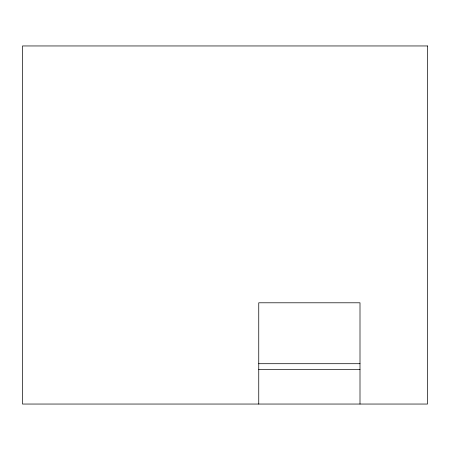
<?xml version="1.0" encoding="UTF-8"?>
<svg xmlns="http://www.w3.org/2000/svg" width="450" height="450" viewBox="0 0 450 450"><rect width="100%" height="100%" fill="white"/><g stroke="black" fill="none" stroke-linecap="round" stroke-linejoin="round"><path stroke-width="0.67" d="M258.75 363.707L360 363.707M258.75 369.416L360 369.416M360 404.044L360 302.794L258.75 302.794L258.75 404.044M427.5 45.956L22.5 45.956L22.5 404.044L427.5 404.044L427.5 45.956"/></g></svg>
